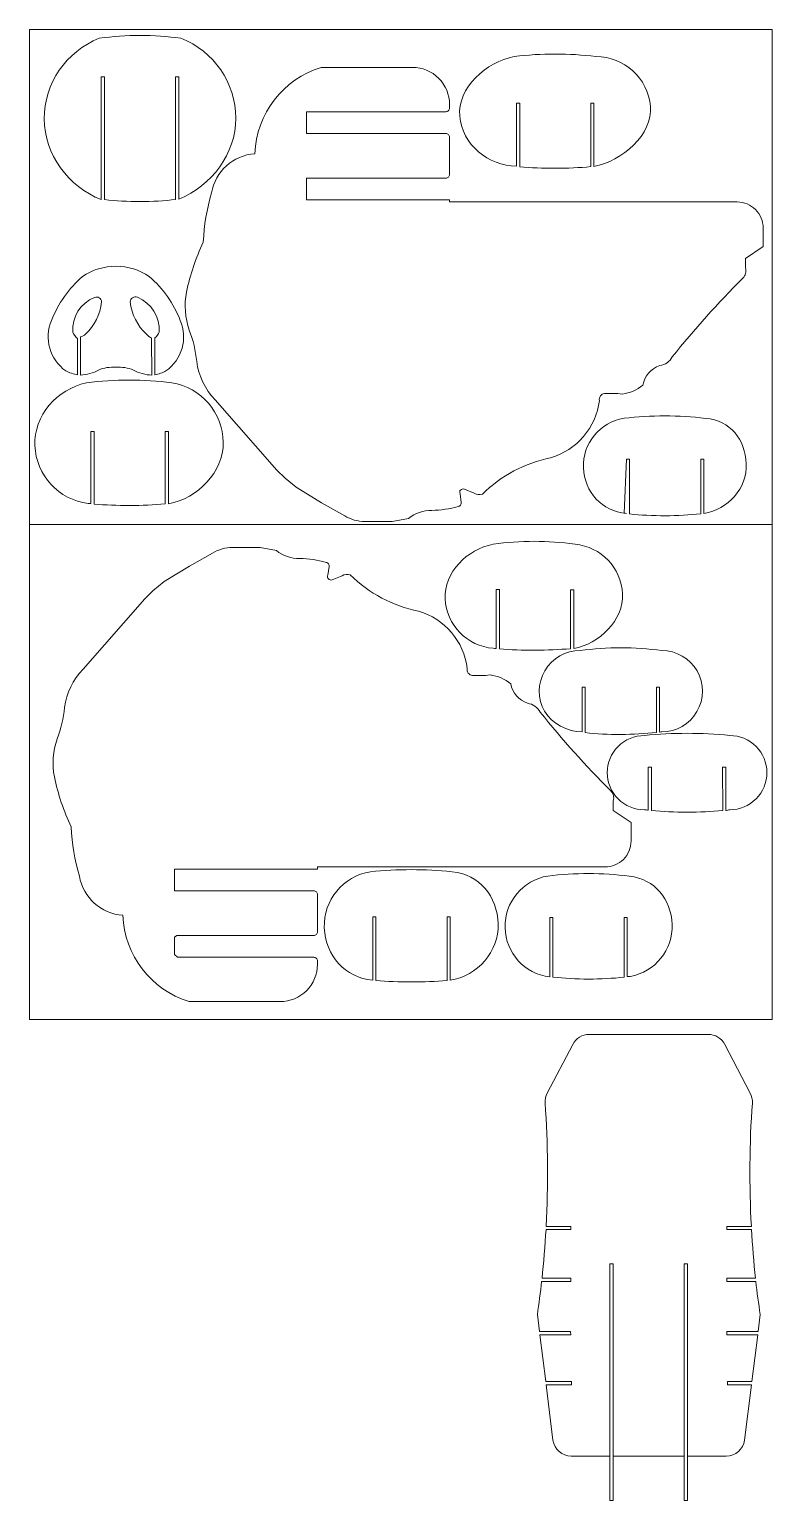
# Model space of a CAD drawing. Header units: millimetres. Extents: x -4341 to -1341, y 833 to 2033.
# Drawn here: x -4341 to -3743, y 844 to 2033 of the extents above; entities that cross this region are included whole.
import ezdxf

# ---------------------------------------------------------------- set-up
doc = ezdxf.new("R2010")
doc.units = ezdxf.units.MM
doc.header["$MEASUREMENT"] = 0
doc.layers.add('Camada 1', color=7, linetype='Continuous')
doc.layers.add('CORTE', color=7, linetype='Continuous')

msp = doc.modelspace()

# ---------------------------------------------------------------- linework, layer by layer
at = {"layer": 'Camada 1', "color": 230, "lineweight": 9}
for points in [[(-4340.518, 2032.5832), (-4340.518, 2032.5832), (-3740.518, 2032.5832), (-3740.518, 2032.5832), (-3740.518, 2032.5832), (-3740.518, 2032.5832), (-3740.518, 1632.5832), (-3740.518, 1632.5832), (-3740.518, 1632.5832), (-3740.518, 1632.5832), (-4340.518, 1632.5832), (-4340.518, 1632.5832), (-4340.518, 1632.5832), (-4340.518, 1632.5832), (-4340.518, 2032.5832), (-4340.518, 2032.5832)], [(-4340.518, 1632.5832), (-4340.518, 1632.5832), (-3740.518, 1632.5832), (-3740.518, 1632.5832), (-3740.518, 1632.5832), (-3740.518, 1632.5832), (-3740.518, 1232.5832), (-3740.518, 1232.5832), (-3740.518, 1232.5832), (-3740.518, 1232.5832), (-4340.518, 1232.5832), (-4340.518, 1232.5832), (-4340.518, 1232.5832), (-4340.518, 1232.5832), (-4340.518, 1632.5832), (-4340.518, 1632.5832)]]:
    msp.add_open_spline(points, degree=3, knots=[0, 0, 0, 0, 0.2, 0.2, 0.2, 0.2, 0.4, 0.4, 0.4, 0.4, 0.6, 0.6, 0.6, 0.6, 1, 1, 1, 1], dxfattribs=at)
at = {"layer": 'Camada 1', "color": 250, "lineweight": 9}
for points, knots in [([(-3747.818, 1872.135), (-3747.818, 1872.135), (-3747.818, 1857.1082), (-3747.818, 1857.1082), (-3747.818, 1857.1082), (-3747.818, 1857.1082), (-3762.192, 1847.5138), (-3762.192, 1847.5138), (-3762.192, 1847.5138), (-3762.192, 1847.5138), (-3762.192, 1839.8354), (-3762.192, 1839.8354), (-3762.192, 1839.8354), (-3761.3064, 1836.9), (-3762.1106, 1833.7126), (-3764.2804, 1831.546), (-3764.2804, 1831.546), (-3784.3802, 1811.4116), (-3803.3812, 1790.2132), (-3821.2046, 1768.0384), (-3821.2046, 1768.0384), (-3823.2188, 1764.1234), (-3827.0324, 1761.4472), (-3831.3986, 1760.88), (-3831.3986, 1760.88), (-3838.4394, 1758.4218), (-3843.628, 1752.3968), (-3845.0066, 1745.0678), (-3845.0066, 1745.0678), (-3849.7964, 1741.2528), (-3855.5304, 1738.8012), (-3861.5974, 1737.9724), (-3861.5974, 1737.9724), (-3866.3838, 1738.49), (-3871.2028, 1738.6306), (-3876.0114, 1738.393), (-3876.0114, 1738.393), (-3877.3464, 1738.2316), (-3878.5514, 1737.515), (-3879.3306, 1736.4192), (-3879.3306, 1736.4192), (-3880.11, 1735.3234), (-3880.3928, 1733.957), (-3880.107, 1732.643), (-3880.107, 1732.643), (-3882.8776, 1710.799), (-3898.348, 1692.6596), (-3919.4724, 1686.447), (-3919.4724, 1686.447), (-3940.3638, 1682.2678), (-3959.5492, 1672.0268), (-3974.6424, 1656.9898), (-3974.6424, 1656.9898), (-3976.8786, 1656.327), (-3979.2922, 1656.638), (-3981.2882, 1657.8446), (-3981.2882, 1657.8446), (-3981.2882, 1657.8446), (-3989.1812, 1661.0286), (-3989.1812, 1661.0286), (-3989.1812, 1661.0286), (-3990.257, 1661.4968), (-3991.5118, 1661.2216), (-3992.2928, 1660.3462), (-3992.2928, 1660.3462), (-3993.0738, 1659.4708), (-3993.22, 1658.22), (-3992.6324, 1657.2046), (-3992.6324, 1657.2046), (-3992.6324, 1657.2046), (-3991.704, 1650.4056), (-3991.704, 1650.4056), (-3991.704, 1650.4056), (-3991.5542, 1649.6368), (-3991.7342, 1648.8404), (-3992.2004, 1648.211), (-3992.2004, 1648.211), (-3992.6666, 1647.5814), (-3993.38, 1647.1764), (-3994.1592, 1647.0958), (-3994.1592, 1647.0958), (-4001.0566, 1645.0864), (-4008.194, 1644.0092), (-4015.3772, 1643.8932), (-4015.3772, 1643.8932), (-4022.2454, 1643.9976), (-4028.9304, 1641.7008), (-4034.282, 1637.3946), (-4034.282, 1637.3946), (-4034.282, 1637.3946), (-4047.4978, 1634.943), (-4047.4978, 1634.943), (-4047.4978, 1634.943), (-4047.4978, 1634.943), (-4069.6776, 1634.943), (-4069.6776, 1634.943), (-4069.6776, 1634.943), (-4075.3766, 1634.9912), (-4080.9646, 1636.5434), (-4085.8726, 1639.44), (-4085.8726, 1639.44), (-4085.8726, 1639.44), (-4104.499, 1650.0244), (-4104.499, 1650.0244), (-4104.499, 1650.0244), (-4104.499, 1650.0244), (-4125.0162, 1662.5866), (-4125.0162, 1662.5866), (-4125.0162, 1662.5866), (-4125.0162, 1662.5866), (-4134.0424, 1669.8634), (-4134.0424, 1669.8634), (-4134.0424, 1669.8634), (-4134.0424, 1669.8634), (-4140.6428, 1676.4432), (-4140.6428, 1676.4432), (-4140.6428, 1676.4432), (-4140.6428, 1676.4432), (-4190.5182, 1733.2844), (-4190.5182, 1733.2844), (-4190.5182, 1733.2844), (-4198.6342, 1741.8048), (-4203.8386, 1752.688), (-4205.3802, 1764.3536), (-4205.3802, 1764.3536), (-4206.2914, 1773.0192), (-4208.3068, 1781.5306), (-4211.3786, 1789.6844), (-4211.3786, 1789.6844), (-4214.8662, 1799.5042), (-4215.632, 1810.0898), (-4213.5968, 1820.3098), (-4213.5968, 1820.3098), (-4210.7112, 1834.2768), (-4206.1618, 1847.851), (-4200.0484, 1860.7364), (-4200.0484, 1860.7364), (-4199.5, 1874.2118), (-4197.256, 1887.5676), (-4193.3716, 1900.4824), (-4193.3716, 1900.4824), (-4190.4596, 1917.8512), (-4175.9876, 1930.9594), (-4158.4186, 1932.177), (-4158.4186, 1932.177), (-4157.1502, 1964.399), (-4135.6744, 1992.3414), (-4104.8786, 2001.9062), (-4104.8786, 2001.9062), (-4104.8786, 2001.9062), (-4031.154, 2001.9062), (-4031.154, 2001.9062), (-4031.154, 2001.9062), (-4023.2026, 2001.9112), (-4015.5748, 1998.7574), (-4009.9488, 1993.1384), (-4009.9488, 1993.1384), (-4004.3226, 1987.5194), (-4001.159, 1979.8576), (-4001.154, 1971.9062), (-4001.154, 1971.9062), (-4001.154, 1971.9062), (-4001.154, 1969.1198), (-4001.154, 1969.1198), (-4001.154, 1969.1198), (-4001.1536, 1968.3248), (-4001.469, 1967.562), (-4002.0308, 1966.9994), (-4002.0308, 1966.9994), (-4002.5928, 1966.4368), (-4003.359, 1966.1204), (-4004.154, 1966.1198), (-4004.154, 1966.1198), (-4004.154, 1966.1198), (-4116.589, 1966.1198), (-4116.589, 1966.1198), (-4116.589, 1966.1198), (-4116.589, 1966.1198), (-4116.589, 1948.5428), (-4116.589, 1948.5428), (-4116.589, 1948.5428), (-4116.589, 1948.5428), (-4004.154, 1948.5428), (-4004.154, 1948.5428), (-4004.154, 1948.5428), (-4003.359, 1948.5432), (-4002.5962, 1948.2278), (-4002.0336, 1947.666), (-4002.0336, 1947.666), (-4001.471, 1947.104), (-4001.1546, 1946.3378), (-4001.154, 1945.5428), (-4001.154, 1945.5428), (-4001.154, 1945.5428), (-4001.154, 1915.367), (-4001.154, 1915.367), (-4001.154, 1915.367), (-4001.1536, 1914.572), (-4001.469, 1913.8092), (-4002.0308, 1913.2466), (-4002.0308, 1913.2466), (-4002.5928, 1912.684), (-4003.359, 1912.3676), (-4004.154, 1912.367), (-4004.154, 1912.367), (-4004.154, 1912.367), (-4116.589, 1912.367), (-4116.589, 1912.367), (-4116.589, 1912.367), (-4116.589, 1912.367), (-4116.589, 1894.9418), (-4116.589, 1894.9418), (-4116.589, 1894.9418), (-4116.589, 1894.9418), (-4001.154, 1894.9418), (-4001.154, 1894.9418), (-4001.154, 1894.9418), (-4001.154, 1894.9418), (-4001.154, 1893.135), (-4001.154, 1893.135), (-4001.154, 1893.135), (-4001.154, 1893.135), (-3768.818, 1893.135), (-3768.818, 1893.135), (-3768.818, 1893.135), (-3763.252, 1893.1384), (-3757.9124, 1890.9308), (-3753.9742, 1886.9974), (-3753.9742, 1886.9974), (-3750.036, 1883.0642), (-3747.8214, 1877.701), (-3747.818, 1872.135)], [0, 0, 0, 0, 0.016949153, 0.016949153, 0.016949153, 0.016949153, 0.033898305, 0.033898305, 0.033898305, 0.033898305, 0.050847458, 0.050847458, 0.050847458, 0.050847458, 0.06779661, 0.06779661, 0.06779661, 0.06779661, 0.084745763, 0.084745763, 0.084745763, 0.084745763, 0.101694915, 0.101694915, 0.101694915, 0.101694915, 0.118644068, 0.118644068, 0.118644068, 0.118644068, 0.13559322, 0.13559322, 0.13559322, 0.13559322, 0.152542373, 0.152542373, 0.152542373, 0.152542373, 0.169491525, 0.169491525, 0.169491525, 0.169491525, 0.186440678, 0.186440678, 0.186440678, 0.186440678, 0.203389831, 0.203389831, 0.203389831, 0.203389831, 0.220338983, 0.220338983, 0.220338983, 0.220338983, 0.237288136, 0.237288136, 0.237288136, 0.237288136, 0.254237288, 0.254237288, 0.254237288, 0.254237288, 0.271186441, 0.271186441, 0.271186441, 0.271186441, 0.288135593, 0.288135593, 0.288135593, 0.288135593, 0.305084746, 0.305084746, 0.305084746, 0.305084746, 0.322033898, 0.322033898, 0.322033898, 0.322033898, 0.338983051, 0.338983051, 0.338983051, 0.338983051, 0.355932203, 0.355932203, 0.355932203, 0.355932203, 0.372881356, 0.372881356, 0.372881356, 0.372881356, 0.389830508, 0.389830508, 0.389830508, 0.389830508, 0.406779661, 0.406779661, 0.406779661, 0.406779661, 0.423728814, 0.423728814, 0.423728814, 0.423728814, 0.440677966, 0.440677966, 0.440677966, 0.440677966, 0.457627119, 0.457627119, 0.457627119, 0.457627119, 0.474576271, 0.474576271, 0.474576271, 0.474576271, 0.491525424, 0.491525424, 0.491525424, 0.491525424, 0.508474576, 0.508474576, 0.508474576, 0.508474576, 0.525423729, 0.525423729, 0.525423729, 0.525423729, 0.542372881, 0.542372881, 0.542372881, 0.542372881, 0.559322034, 0.559322034, 0.559322034, 0.559322034, 0.576271186, 0.576271186, 0.576271186, 0.576271186, 0.593220339, 0.593220339, 0.593220339, 0.593220339, 0.610169492, 0.610169492, 0.610169492, 0.610169492, 0.627118644, 0.627118644, 0.627118644, 0.627118644, 0.644067797, 0.644067797, 0.644067797, 0.644067797, 0.661016949, 0.661016949, 0.661016949, 0.661016949, 0.677966102, 0.677966102, 0.677966102, 0.677966102, 0.694915254, 0.694915254, 0.694915254, 0.694915254, 0.711864407, 0.711864407, 0.711864407, 0.711864407, 0.728813559, 0.728813559, 0.728813559, 0.728813559, 0.745762712, 0.745762712, 0.745762712, 0.745762712, 0.762711864, 0.762711864, 0.762711864, 0.762711864, 0.779661017, 0.779661017, 0.779661017, 0.779661017, 0.796610169, 0.796610169, 0.796610169, 0.796610169, 0.813559322, 0.813559322, 0.813559322, 0.813559322, 0.830508475, 0.830508475, 0.830508475, 0.830508475, 0.847457627, 0.847457627, 0.847457627, 0.847457627, 0.86440678, 0.86440678, 0.86440678, 0.86440678, 0.881355932, 0.881355932, 0.881355932, 0.881355932, 0.898305085, 0.898305085, 0.898305085, 0.898305085, 0.915254237, 0.915254237, 0.915254237, 0.915254237, 0.93220339, 0.93220339, 0.93220339, 0.93220339, 0.949152542, 0.949152542, 0.949152542, 0.949152542, 0.966101695, 0.966101695, 0.966101695, 0.966101695, 1, 1, 1, 1]), ([(-3868.9456, 843.7765), (-3868.9456, 843.7765), (-3871.5456, 843.7765), (-3871.5456, 843.7765), (-3871.5456, 843.7765), (-3871.5456, 843.7765), (-3871.5456, 1034.9913), (-3871.5456, 1034.9913), (-3871.5456, 1034.9913), (-3871.5456, 1034.9913), (-3868.9456, 1034.9913), (-3868.9456, 1034.9913), (-3868.9456, 1034.9913), (-3868.9456, 1034.9913), (-3868.9456, 843.7765), (-3868.9456, 843.7765)], [0, 0, 0, 0, 0.2, 0.2, 0.2, 0.2, 0.4, 0.4, 0.4, 0.4, 0.6, 0.6, 0.6, 0.6, 1, 1, 1, 1]), ([(-3808.9456, 843.7765), (-3808.9456, 843.7765), (-3811.5456, 843.7765), (-3811.5456, 843.7765), (-3811.5456, 843.7765), (-3811.5456, 843.7765), (-3811.5456, 1034.9913), (-3811.5456, 1034.9913), (-3811.5456, 1034.9913), (-3811.5456, 1034.9913), (-3808.9456, 1034.9913), (-3808.9456, 1034.9913), (-3808.9456, 1034.9913), (-3808.9456, 1034.9913), (-3808.9456, 843.7765), (-3808.9456, 843.7765)], [0, 0, 0, 0, 0.2, 0.2, 0.2, 0.2, 0.4, 0.4, 0.4, 0.4, 0.6, 0.6, 0.6, 0.6, 1, 1, 1, 1])]:
    msp.add_open_spline(points, degree=3, knots=knots, dxfattribs=at)
at = {"layer": 'CORTE', "color": 250, "lineweight": 9}
for points, knots in [([(-4219.8861, 1895.5262), (-4219.8861, 1895.5262), (-4219.8861, 1994.1678), (-4219.8861, 1994.1678), (-4219.8861, 1994.1678), (-4219.8861, 1994.1678), (-4222.4861, 1994.1678), (-4222.4861, 1994.1678), (-4222.4861, 1994.1678), (-4222.4861, 1994.1678), (-4222.4861, 1895.1486), (-4222.4861, 1895.1486), (-4222.4861, 1895.1486), (-4240.4163, 1892.927), (-4261.9561, 1892.8744), (-4279.8861, 1895.0956), (-4279.8861, 1895.0956), (-4279.8861, 1895.0956), (-4279.8861, 1994.1678), (-4279.8861, 1994.1678), (-4279.8861, 1994.1678), (-4279.8861, 1994.1678), (-4282.4861, 1994.1678), (-4282.4861, 1994.1678), (-4282.4861, 1994.1678), (-4282.4861, 1994.1678), (-4282.4861, 1895.0234), (-4282.4861, 1895.0234), (-4282.4861, 1895.0234), (-4309.1405, 1905.3668), (-4328.4473, 1931.6856), (-4328.5651, 1960.2762), (-4328.5651, 1960.2762), (-4328.6831, 1988.867), (-4310.7543, 2014.8256), (-4284.1861, 2025.3886), (-4284.1861, 2025.3886), (-4262.3025, 2028.5608), (-4240.0699, 2028.5602), (-4218.1861, 2025.3886), (-4218.1861, 2025.3886), (-4191.5275, 2015.0494), (-4173.9163, 1989.4436), (-4173.7983, 1960.8504), (-4173.7983, 1960.8504), (-4173.6803, 1932.2572), (-4193.3137, 1906.0854), (-4219.8861, 1895.5262)], [0, 0, 0, 0, 0.076923077, 0.076923077, 0.076923077, 0.076923077, 0.153846154, 0.153846154, 0.153846154, 0.153846154, 0.230769231, 0.230769231, 0.230769231, 0.230769231, 0.307692308, 0.307692308, 0.307692308, 0.307692308, 0.384615385, 0.384615385, 0.384615385, 0.384615385, 0.461538462, 0.461538462, 0.461538462, 0.461538462, 0.538461538, 0.538461538, 0.538461538, 0.538461538, 0.615384615, 0.615384615, 0.615384615, 0.615384615, 0.692307692, 0.692307692, 0.692307692, 0.692307692, 0.769230769, 0.769230769, 0.769230769, 0.769230769, 0.846153846, 0.846153846, 0.846153846, 0.846153846, 1, 1, 1, 1]), ([(-3887.0748, 1921.6942), (-3905.0312, 1919.9474), (-3926.5182, 1919.9146), (-3944.4748, 1921.6612), (-3944.4748, 1921.6612), (-3944.4748, 1921.6612), (-3944.4748, 1973.0528), (-3944.4748, 1973.0528), (-3944.4748, 1973.0528), (-3944.4748, 1973.0528), (-3947.0748, 1973.0528), (-3947.0748, 1973.0528), (-3947.0748, 1973.0528), (-3947.0748, 1973.0528), (-3947.0748, 1922.1188), (-3947.0748, 1922.1188), (-3947.0748, 1922.1188), (-3969.9598, 1922.136), (-3990.9094, 1939.6516), (-3992.9564, 1962.4446), (-3992.9564, 1962.4446), (-3995.0036, 1985.238), (-3971.3792, 2006.5436), (-3948.8636, 2010.6384), (-3948.8636, 2010.6384), (-3926.952, 2013.3994), (-3904.7752, 2013.399), (-3882.8636, 2010.6384), (-3882.8636, 2010.6384), (-3860.0034, 2010.6212), (-3840.9216, 1993.1888), (-3838.8434, 1970.4234), (-3838.8434, 1970.4234), (-3836.7652, 1947.658), (-3861.9958, 1925.9906), (-3884.4748, 1921.8344), (-3884.4748, 1921.8344), (-3884.4748, 1921.8344), (-3884.4748, 1973.0498), (-3884.4748, 1973.0498), (-3884.4748, 1973.0498), (-3884.4748, 1973.0498), (-3887.0748, 1973.0498), (-3887.0748, 1973.0498), (-3887.0748, 1973.0498), (-3887.0748, 1973.0498), (-3887.0748, 1921.6942), (-3887.0748, 1921.6942)], [0, 0, 0, 0, 0.076923077, 0.076923077, 0.076923077, 0.076923077, 0.153846154, 0.153846154, 0.153846154, 0.153846154, 0.230769231, 0.230769231, 0.230769231, 0.230769231, 0.307692308, 0.307692308, 0.307692308, 0.307692308, 0.384615385, 0.384615385, 0.384615385, 0.384615385, 0.461538462, 0.461538462, 0.461538462, 0.461538462, 0.538461538, 0.538461538, 0.538461538, 0.538461538, 0.615384615, 0.615384615, 0.615384615, 0.615384615, 0.692307692, 0.692307692, 0.692307692, 0.692307692, 0.769230769, 0.769230769, 0.769230769, 0.769230769, 0.846153846, 0.846153846, 0.846153846, 0.846153846, 1, 1, 1, 1]), ([(-4239.154, 1753.5091), (-4239.154, 1753.5091), (-4239.154, 1783.2597), (-4239.154, 1783.2597), (-4239.154, 1783.2597), (-4238.2054, 1784.0325), (-4236.0332, 1786.7427), (-4235.7316, 1787.9285), (-4235.7316, 1787.9285), (-4234.9792, 1800.1275), (-4242.001, 1811.4631), (-4253.266, 1816.2047), (-4253.266, 1816.2047), (-4254.567, 1816.6665), (-4256.0094, 1816.4901), (-4257.1608, 1815.7285), (-4257.1608, 1815.7285), (-4258.3122, 1814.9667), (-4259.038, 1813.7181), (-4259.1218, 1812.3401), (-4259.1218, 1812.3401), (-4257.9572, 1802.3689), (-4253.3302, 1793.1293), (-4246.0402, 1786.2273), (-4246.0402, 1786.2273), (-4245.4558, 1785.3281), (-4242.8044, 1783.4215), (-4241.8312, 1782.9705), (-4241.8312, 1782.9705), (-4241.8312, 1782.9705), (-4241.754, 1753.2131), (-4241.754, 1753.2131), (-4241.754, 1753.2131), (-4246.3078, 1753.3807), (-4252.6408, 1754.9115), (-4256.4926, 1757.3461), (-4256.4926, 1757.3461), (-4261.0002, 1759.1077), (-4265.821, 1759.9189), (-4270.6568, 1759.7291), (-4270.6568, 1759.7291), (-4275.4926, 1759.9187), (-4280.3136, 1759.1079), (-4284.821, 1757.3461), (-4284.821, 1757.3461), (-4288.7062, 1755.0059), (-4294.6216, 1753.4261), (-4299.154, 1753.2593), (-4299.154, 1753.2593), (-4299.154, 1753.2593), (-4299.154, 1784.1303), (-4299.154, 1784.1303), (-4299.154, 1784.1303), (-4298.177, 1784.5811), (-4295.8504, 1785.3251), (-4295.2642, 1786.2273), (-4295.2642, 1786.2273), (-4287.9754, 1793.1305), (-4283.3456, 1802.3687), (-4282.1826, 1812.3401), (-4282.1826, 1812.3401), (-4282.2128, 1813.6977), (-4282.9232, 1814.9491), (-4284.0732, 1815.6711), (-4284.0732, 1815.6711), (-4285.2232, 1816.3931), (-4286.6484, 1816.4939), (-4287.8842, 1815.9311), (-4287.8842, 1815.9311), (-4299.279, 1811.4703), (-4306.448, 1800.1341), (-4305.5728, 1787.9285), (-4305.5728, 1787.9285), (-4305.272, 1786.7467), (-4302.698, 1783.5233), (-4301.754, 1782.7513), (-4301.754, 1782.7513), (-4301.754, 1782.7513), (-4301.754, 1753.5297), (-4301.754, 1753.5297), (-4301.754, 1753.5297), (-4304.3396, 1754.0227), (-4308.742, 1755.3441), (-4311.0736, 1756.5657), (-4311.0736, 1756.5657), (-4324.0524, 1765.7665), (-4328.869, 1782.7849), (-4322.666, 1797.4351), (-4322.666, 1797.4351), (-4317.284, 1811.0741), (-4308.6998, 1823.2253), (-4297.6454, 1832.8579), (-4297.6454, 1832.8579), (-4289.742, 1838.3853), (-4280.3008, 1841.3003), (-4270.6568, 1841.1943), (-4270.6568, 1841.1943), (-4261.013, 1841.3017), (-4251.5724, 1838.3843), (-4243.6684, 1832.8579), (-4243.6684, 1832.8579), (-4232.6132, 1823.2263), (-4224.0306, 1811.0737), (-4218.6478, 1797.4351), (-4218.6478, 1797.4351), (-4212.4326, 1782.7901), (-4217.2688, 1765.7771), (-4230.2402, 1756.5657), (-4230.2402, 1756.5657), (-4232.5582, 1755.2863), (-4236.5576, 1754.0273), (-4239.154, 1753.5091)], [0, 0, 0, 0, 0.034482759, 0.034482759, 0.034482759, 0.034482759, 0.068965517, 0.068965517, 0.068965517, 0.068965517, 0.103448276, 0.103448276, 0.103448276, 0.103448276, 0.137931034, 0.137931034, 0.137931034, 0.137931034, 0.172413793, 0.172413793, 0.172413793, 0.172413793, 0.206896552, 0.206896552, 0.206896552, 0.206896552, 0.24137931, 0.24137931, 0.24137931, 0.24137931, 0.275862069, 0.275862069, 0.275862069, 0.275862069, 0.310344828, 0.310344828, 0.310344828, 0.310344828, 0.344827586, 0.344827586, 0.344827586, 0.344827586, 0.379310345, 0.379310345, 0.379310345, 0.379310345, 0.413793103, 0.413793103, 0.413793103, 0.413793103, 0.448275862, 0.448275862, 0.448275862, 0.448275862, 0.482758621, 0.482758621, 0.482758621, 0.482758621, 0.517241379, 0.517241379, 0.517241379, 0.517241379, 0.551724138, 0.551724138, 0.551724138, 0.551724138, 0.586206897, 0.586206897, 0.586206897, 0.586206897, 0.620689655, 0.620689655, 0.620689655, 0.620689655, 0.655172414, 0.655172414, 0.655172414, 0.655172414, 0.689655172, 0.689655172, 0.689655172, 0.689655172, 0.724137931, 0.724137931, 0.724137931, 0.724137931, 0.75862069, 0.75862069, 0.75862069, 0.75862069, 0.793103448, 0.793103448, 0.793103448, 0.793103448, 0.827586207, 0.827586207, 0.827586207, 0.827586207, 0.862068966, 0.862068966, 0.862068966, 0.862068966, 0.896551724, 0.896551724, 0.896551724, 0.896551724, 0.931034483, 0.931034483, 0.931034483, 0.931034483, 1, 1, 1, 1]), ([(-4230.874, 1649.1399), (-4248.837, 1647.5509), (-4270.3076, 1647.4993), (-4288.274, 1649.0507), (-4288.274, 1649.0507), (-4288.274, 1649.0507), (-4288.274, 1707.6503), (-4288.274, 1707.6503), (-4288.274, 1707.6503), (-4288.274, 1707.6503), (-4290.874, 1707.6503), (-4290.874, 1707.6503), (-4290.874, 1707.6503), (-4290.874, 1707.6503), (-4290.874, 1649.4557), (-4290.874, 1649.4557), (-4290.874, 1649.4557), (-4290.97, 1649.4657), (-4292.922, 1649.5157), (-4293.018, 1649.5259), (-4293.018, 1649.5259), (-4316.9106, 1652.4907), (-4335.1492, 1672.3087), (-4336.1242, 1696.3647), (-4336.1242, 1696.3647), (-4337.099, 1720.4207), (-4318.0948, 1742.0901), (-4294.5206, 1746.9787), (-4294.5206, 1746.9787), (-4271.5898, 1749.9749), (-4248.3606, 1749.9665), (-4225.432, 1746.9549), (-4225.432, 1746.9549), (-4201.719, 1743.2041), (-4184.176, 1722.8863), (-4183.9222, 1698.8801), (-4183.9222, 1698.8801), (-4183.6684, 1674.8737), (-4204.6458, 1653.5243), (-4228.274, 1649.2727), (-4228.274, 1649.2727), (-4228.274, 1649.2727), (-4228.274, 1707.6153), (-4228.274, 1707.6153), (-4228.274, 1707.6153), (-4228.274, 1707.6153), (-4230.874, 1707.6153), (-4230.874, 1707.6153), (-4230.874, 1707.6153), (-4230.874, 1707.6153), (-4230.874, 1649.1399), (-4230.874, 1649.1399)], [0, 0, 0, 0, 0.071428571, 0.071428571, 0.071428571, 0.071428571, 0.142857143, 0.142857143, 0.142857143, 0.142857143, 0.214285714, 0.214285714, 0.214285714, 0.214285714, 0.285714286, 0.285714286, 0.285714286, 0.285714286, 0.357142857, 0.357142857, 0.357142857, 0.357142857, 0.428571429, 0.428571429, 0.428571429, 0.428571429, 0.5, 0.5, 0.5, 0.5, 0.571428571, 0.571428571, 0.571428571, 0.571428571, 0.642857143, 0.642857143, 0.642857143, 0.642857143, 0.714285714, 0.714285714, 0.714285714, 0.714285714, 0.785714286, 0.785714286, 0.785714286, 0.785714286, 0.857142857, 0.857142857, 0.857142857, 0.857142857, 1, 1, 1, 1]), ([(-3795.6747, 1685.2238), (-3795.6747, 1685.2238), (-3795.6747, 1641.4388), (-3795.6747, 1641.4388), (-3795.6747, 1641.4388), (-3776.2155, 1644.4878), (-3760.6387, 1661.9086), (-3761.4449, 1681.5886), (-3761.4449, 1681.5886), (-3762.2509, 1701.2686), (-3774.5715, 1716.8592), (-3794.2149, 1718.3066), (-3794.2149, 1718.3066), (-3816.1369, 1720.9516), (-3838.2923, 1720.9548), (-3860.2149, 1718.3146), (-3860.2149, 1718.3146), (-3879.6835, 1715.2748), (-3893.7775, 1698.1178), (-3892.9795, 1678.4294), (-3892.9795, 1678.4294), (-3892.1813, 1658.741), (-3877.9363, 1642.9512), (-3858.2855, 1641.497), (-3858.2855, 1641.497), (-3858.2715, 1641.4952), (-3860.1871, 1641.6816), (-3860.1731, 1641.6796), (-3860.1731, 1641.6796), (-3860.1731, 1641.6796), (-3858.2747, 1685.2732), (-3858.2747, 1685.2732), (-3858.2747, 1685.2732), (-3858.2747, 1685.2732), (-3855.6747, 1685.2732), (-3855.6747, 1685.2732), (-3855.6747, 1685.2732), (-3855.6747, 1685.2732), (-3855.6747, 1641.0936), (-3855.6747, 1641.0936), (-3855.6747, 1641.0936), (-3837.7321, 1639.0576), (-3816.2157, 1639.1038), (-3798.2747, 1641.1534), (-3798.2747, 1641.1534), (-3798.2747, 1641.1534), (-3798.2747, 1685.2238), (-3798.2747, 1685.2238), (-3798.2747, 1685.2238), (-3798.2747, 1685.2238), (-3795.6747, 1685.2238), (-3795.6747, 1685.2238)], [0, 0, 0, 0, 0.071428571, 0.071428571, 0.071428571, 0.071428571, 0.142857143, 0.142857143, 0.142857143, 0.142857143, 0.214285714, 0.214285714, 0.214285714, 0.214285714, 0.285714286, 0.285714286, 0.285714286, 0.285714286, 0.357142857, 0.357142857, 0.357142857, 0.357142857, 0.428571429, 0.428571429, 0.428571429, 0.428571429, 0.5, 0.5, 0.5, 0.5, 0.571428571, 0.571428571, 0.571428571, 0.571428571, 0.642857143, 0.642857143, 0.642857143, 0.642857143, 0.714285714, 0.714285714, 0.714285714, 0.714285714, 0.785714286, 0.785714286, 0.785714286, 0.785714286, 0.857142857, 0.857142857, 0.857142857, 0.857142857, 1, 1, 1, 1]), ([(-3963.4855, 1532.3092), (-3963.6693, 1532.3266), (-3965.7081, 1532.4764), (-3965.8919, 1532.4942), (-3965.8919, 1532.4942), (-3987.0453, 1534.1584), (-4003.6641, 1551.2874), (-4004.6879, 1572.4816), (-4004.6879, 1572.4816), (-4005.7117, 1593.6756), (-3986.7863, 1612.841), (-3965.8919, 1616.5364), (-3965.8919, 1616.5364), (-3943.9619, 1619.734), (-3921.6779, 1619.73), (-3899.7489, 1616.526), (-3899.7489, 1616.526), (-3878.7385, 1614.6386), (-3862.3557, 1597.515), (-3861.3993, 1576.442), (-3861.3993, 1576.442), (-3860.4427, 1555.369), (-3880.1327, 1536.038), (-3900.8855, 1532.2548), (-3900.8855, 1532.2548), (-3900.8855, 1532.2548), (-3900.8855, 1579.6142), (-3900.8855, 1579.6142), (-3900.8855, 1579.6142), (-3900.8855, 1579.6142), (-3903.4855, 1579.6142), (-3903.4855, 1579.6142), (-3903.4855, 1579.6142), (-3903.4855, 1579.6142), (-3903.4855, 1532.1738), (-3903.4855, 1532.1738), (-3903.4855, 1532.1738), (-3921.4539, 1530.7242), (-3942.9123, 1530.5354), (-3960.8855, 1531.9246), (-3960.8855, 1531.9246), (-3960.8855, 1531.9246), (-3960.8855, 1579.8658), (-3960.8855, 1579.8658), (-3960.8855, 1579.8658), (-3960.8855, 1579.8658), (-3963.4855, 1579.8658), (-3963.4855, 1579.8658), (-3963.4855, 1579.8658), (-3963.4855, 1579.8658), (-3963.4855, 1532.3092), (-3963.4855, 1532.3092)], [0, 0, 0, 0, 0.071428571, 0.071428571, 0.071428571, 0.071428571, 0.142857143, 0.142857143, 0.142857143, 0.142857143, 0.214285714, 0.214285714, 0.214285714, 0.214285714, 0.285714286, 0.285714286, 0.285714286, 0.285714286, 0.357142857, 0.357142857, 0.357142857, 0.357142857, 0.428571429, 0.428571429, 0.428571429, 0.428571429, 0.5, 0.5, 0.5, 0.5, 0.571428571, 0.571428571, 0.571428571, 0.571428571, 0.642857143, 0.642857143, 0.642857143, 0.642857143, 0.714285714, 0.714285714, 0.714285714, 0.714285714, 0.785714286, 0.785714286, 0.785714286, 0.785714286, 0.857142857, 0.857142857, 0.857142857, 0.857142857, 1, 1, 1, 1]), ([(-3854.5406, 1376.7821), (-3854.5406, 1376.7821), (-3854.5406, 1391.8089), (-3854.5406, 1391.8089), (-3854.5406, 1391.8089), (-3854.5406, 1391.8089), (-3868.9148, 1401.4031), (-3868.9148, 1401.4031), (-3868.9148, 1401.4031), (-3868.9148, 1401.4031), (-3868.9148, 1409.0815), (-3868.9148, 1409.0815), (-3868.9148, 1409.0815), (-3868.0298, 1412.0197), (-3868.8308, 1415.2037), (-3871.003, 1417.3711), (-3871.003, 1417.3711), (-3891.1016, 1437.5039), (-3910.105, 1458.7053), (-3927.9272, 1480.8785), (-3927.9272, 1480.8785), (-3929.9442, 1484.7953), (-3933.752, 1487.4709), (-3938.1214, 1488.0369), (-3938.1214, 1488.0369), (-3945.158, 1490.4905), (-3950.3486, 1496.5261), (-3951.7294, 1503.8491), (-3951.7294, 1503.8491), (-3956.5212, 1507.6649), (-3962.2508, 1510.1161), (-3968.32, 1510.9445), (-3968.32, 1510.9445), (-3973.106, 1510.4269), (-3977.926, 1510.2863), (-3982.7342, 1510.5239), (-3982.7342, 1510.5239), (-3984.0674, 1510.6831), (-3985.2718, 1511.3969), (-3986.0518, 1512.4899), (-3986.0518, 1512.4899), (-3986.8316, 1513.5831), (-3987.113, 1514.9613), (-3986.8298, 1516.2739), (-3986.8298, 1516.2739), (-3989.6144, 1538.1345), (-4005.0498, 1556.2637), (-4026.195, 1562.4699), (-4026.195, 1562.4699), (-4047.079, 1566.6451), (-4066.2758, 1576.8977), (-4081.365, 1591.9271), (-4081.365, 1591.9271), (-4083.6026, 1592.5899), (-4086.0142, 1592.2801), (-4088.0108, 1591.0723), (-4088.0108, 1591.0723), (-4088.0108, 1591.0723), (-4095.904, 1587.8883), (-4095.904, 1587.8883), (-4095.904, 1587.8883), (-4096.97, 1587.4093), (-4098.223, 1587.6689), (-4099.0112, 1588.5319), (-4099.0112, 1588.5319), (-4099.7994, 1589.3949), (-4099.9286, 1590.6941), (-4099.3552, 1591.7123), (-4099.3552, 1591.7123), (-4099.3552, 1591.7123), (-4098.4268, 1598.5113), (-4098.4268, 1598.5113), (-4098.4268, 1598.5113), (-4098.2778, 1599.2813), (-4098.4592, 1600.0787), (-4098.927, 1600.7083), (-4098.927, 1600.7083), (-4099.3948, 1601.3379), (-4100.1016, 1601.7415), (-4100.8818, 1601.8211), (-4100.8818, 1601.8211), (-4107.7806, 1603.8307), (-4114.9154, 1604.9077), (-4122.1, 1605.0237), (-4122.1, 1605.0237), (-4128.965, 1604.9183), (-4135.6548, 1607.2191), (-4141.0046, 1611.5223), (-4141.0046, 1611.5223), (-4141.0046, 1611.5223), (-4154.2204, 1613.9739), (-4154.2204, 1613.9739), (-4154.2204, 1613.9739), (-4154.2204, 1613.9739), (-4176.4002, 1613.9739), (-4176.4002, 1613.9739), (-4176.4002, 1613.9739), (-4182.1012, 1613.9251), (-4187.6858, 1612.3751), (-4192.5954, 1609.4769), (-4192.5954, 1609.4769), (-4192.5954, 1609.4769), (-4211.2216, 1598.8925), (-4211.2216, 1598.8925), (-4211.2216, 1598.8925), (-4211.2216, 1598.8925), (-4231.739, 1586.3305), (-4231.739, 1586.3305), (-4231.739, 1586.3305), (-4231.739, 1586.3305), (-4240.7652, 1579.0535), (-4240.7652, 1579.0535), (-4240.7652, 1579.0535), (-4240.7652, 1579.0535), (-4247.3654, 1572.4737), (-4247.3654, 1572.4737), (-4247.3654, 1572.4737), (-4247.3654, 1572.4737), (-4297.241, 1515.6325), (-4297.241, 1515.6325), (-4297.241, 1515.6325), (-4305.3592, 1507.1075), (-4310.5622, 1496.2341), (-4312.1028, 1484.5633), (-4312.1028, 1484.5633), (-4313.0138, 1475.8991), (-4315.03, 1467.3851), (-4318.1014, 1459.2325), (-4318.1014, 1459.2325), (-4321.5892, 1449.4091), (-4322.3564, 1438.8305), (-4320.3196, 1428.6073), (-4320.3196, 1428.6073), (-4317.4332, 1414.6381), (-4312.8856, 1401.0677), (-4306.7712, 1388.1805), (-4306.7712, 1388.1805), (-4306.2222, 1374.7031), (-4303.9796, 1361.3513), (-4300.0942, 1348.4345), (-4300.0942, 1348.4345), (-4297.1658, 1331.0507), (-4282.7288, 1317.9449), (-4265.1412, 1316.7401), (-4265.1412, 1316.7401), (-4263.8514, 1284.4901), (-4242.4306, 1256.5647), (-4211.6012, 1247.0107), (-4211.6012, 1247.0107), (-4211.6012, 1247.0107), (-4137.8768, 1247.0107), (-4137.8768, 1247.0107), (-4137.8768, 1247.0107), (-4129.9152, 1247.0157), (-4122.2818, 1250.1833), (-4116.6556, 1255.8165), (-4116.6556, 1255.8165), (-4111.0296, 1261.4497), (-4107.8718, 1269.0493), (-4107.8768, 1277.0107), (-4107.8768, 1277.0107), (-4107.8768, 1277.0107), (-4107.8768, 1279.7971), (-4107.8768, 1279.7971), (-4107.8768, 1279.7971), (-4107.8772, 1280.5933), (-4108.194, 1281.3565), (-4108.7574, 1281.9191), (-4108.7574, 1281.9191), (-4109.3206, 1282.4817), (-4110.0806, 1282.7975), (-4110.8768, 1282.7971), (-4110.8768, 1282.7971), (-4110.8768, 1282.7971), (-4220.9376, 1282.7971), (-4220.9376, 1282.7971), (-4220.9376, 1282.7971), (-4220.9376, 1282.7971), (-4223.3116, 1284.9233), (-4223.3116, 1284.9233), (-4223.3116, 1284.9233), (-4223.3116, 1284.9233), (-4223.3116, 1298.9991), (-4223.3116, 1298.9991), (-4223.3116, 1298.9991), (-4223.3116, 1298.9991), (-4221.361, 1300.3743), (-4221.361, 1300.3743), (-4221.361, 1300.3743), (-4221.361, 1300.3743), (-4110.8768, 1300.3743), (-4110.8768, 1300.3743), (-4110.8768, 1300.3743), (-4110.0806, 1300.3747), (-4109.3172, 1300.6915), (-4108.7546, 1301.2547), (-4108.7546, 1301.2547), (-4108.192, 1301.8181), (-4107.8762, 1302.5781), (-4107.8768, 1303.3743), (-4107.8768, 1303.3743), (-4107.8768, 1303.3743), (-4107.8768, 1333.5499), (-4107.8768, 1333.5499), (-4107.8768, 1333.5499), (-4107.8772, 1334.3459), (-4108.194, 1335.1093), (-4108.7574, 1335.6719), (-4108.7574, 1335.6719), (-4109.3206, 1336.2345), (-4110.0806, 1336.5503), (-4110.8768, 1336.5499), (-4110.8768, 1336.5499), (-4110.8768, 1336.5499), (-4223.3116, 1336.5499), (-4223.3116, 1336.5499), (-4223.3116, 1336.5499), (-4223.3116, 1336.5499), (-4223.3116, 1353.9751), (-4223.3116, 1353.9751), (-4223.3116, 1353.9751), (-4223.3116, 1353.9751), (-4107.8768, 1353.9751), (-4107.8768, 1353.9751), (-4107.8768, 1353.9751), (-4107.8768, 1353.9751), (-4107.8768, 1355.7821), (-4107.8768, 1355.7821), (-4107.8768, 1355.7821), (-4107.8768, 1355.7821), (-3875.5406, 1355.7821), (-3875.5406, 1355.7821), (-3875.5406, 1355.7821), (-3869.9676, 1355.7855), (-3864.6242, 1358.0029), (-3860.6858, 1361.9461), (-3860.6858, 1361.9461), (-3856.7476, 1365.8893), (-3854.537, 1371.2089), (-3854.5406, 1376.7821)], [0, 0, 0, 0, 0.016393443, 0.016393443, 0.016393443, 0.016393443, 0.032786885, 0.032786885, 0.032786885, 0.032786885, 0.049180328, 0.049180328, 0.049180328, 0.049180328, 0.06557377, 0.06557377, 0.06557377, 0.06557377, 0.081967213, 0.081967213, 0.081967213, 0.081967213, 0.098360656, 0.098360656, 0.098360656, 0.098360656, 0.114754098, 0.114754098, 0.114754098, 0.114754098, 0.131147541, 0.131147541, 0.131147541, 0.131147541, 0.147540984, 0.147540984, 0.147540984, 0.147540984, 0.163934426, 0.163934426, 0.163934426, 0.163934426, 0.180327869, 0.180327869, 0.180327869, 0.180327869, 0.196721311, 0.196721311, 0.196721311, 0.196721311, 0.213114754, 0.213114754, 0.213114754, 0.213114754, 0.229508197, 0.229508197, 0.229508197, 0.229508197, 0.245901639, 0.245901639, 0.245901639, 0.245901639, 0.262295082, 0.262295082, 0.262295082, 0.262295082, 0.278688525, 0.278688525, 0.278688525, 0.278688525, 0.295081967, 0.295081967, 0.295081967, 0.295081967, 0.31147541, 0.31147541, 0.31147541, 0.31147541, 0.327868852, 0.327868852, 0.327868852, 0.327868852, 0.344262295, 0.344262295, 0.344262295, 0.344262295, 0.360655738, 0.360655738, 0.360655738, 0.360655738, 0.37704918, 0.37704918, 0.37704918, 0.37704918, 0.393442623, 0.393442623, 0.393442623, 0.393442623, 0.409836066, 0.409836066, 0.409836066, 0.409836066, 0.426229508, 0.426229508, 0.426229508, 0.426229508, 0.442622951, 0.442622951, 0.442622951, 0.442622951, 0.459016393, 0.459016393, 0.459016393, 0.459016393, 0.475409836, 0.475409836, 0.475409836, 0.475409836, 0.491803279, 0.491803279, 0.491803279, 0.491803279, 0.508196721, 0.508196721, 0.508196721, 0.508196721, 0.524590164, 0.524590164, 0.524590164, 0.524590164, 0.540983607, 0.540983607, 0.540983607, 0.540983607, 0.557377049, 0.557377049, 0.557377049, 0.557377049, 0.573770492, 0.573770492, 0.573770492, 0.573770492, 0.590163934, 0.590163934, 0.590163934, 0.590163934, 0.606557377, 0.606557377, 0.606557377, 0.606557377, 0.62295082, 0.62295082, 0.62295082, 0.62295082, 0.639344262, 0.639344262, 0.639344262, 0.639344262, 0.655737705, 0.655737705, 0.655737705, 0.655737705, 0.672131148, 0.672131148, 0.672131148, 0.672131148, 0.68852459, 0.68852459, 0.68852459, 0.68852459, 0.704918033, 0.704918033, 0.704918033, 0.704918033, 0.721311475, 0.721311475, 0.721311475, 0.721311475, 0.737704918, 0.737704918, 0.737704918, 0.737704918, 0.754098361, 0.754098361, 0.754098361, 0.754098361, 0.770491803, 0.770491803, 0.770491803, 0.770491803, 0.786885246, 0.786885246, 0.786885246, 0.786885246, 0.803278689, 0.803278689, 0.803278689, 0.803278689, 0.819672131, 0.819672131, 0.819672131, 0.819672131, 0.836065574, 0.836065574, 0.836065574, 0.836065574, 0.852459016, 0.852459016, 0.852459016, 0.852459016, 0.868852459, 0.868852459, 0.868852459, 0.868852459, 0.885245902, 0.885245902, 0.885245902, 0.885245902, 0.901639344, 0.901639344, 0.901639344, 0.901639344, 0.918032787, 0.918032787, 0.918032787, 0.918032787, 0.93442623, 0.93442623, 0.93442623, 0.93442623, 0.950819672, 0.950819672, 0.950819672, 0.950819672, 0.967213115, 0.967213115, 0.967213115, 0.967213115, 1, 1, 1, 1]), ([(-3894.1106, 1464.957), (-3905.8316, 1465.0142), (-3918.5344, 1471.4002), (-3924.3448, 1481.5796), (-3924.3448, 1481.5796), (-3930.1552, 1491.7592), (-3930.0934, 1504.2654), (-3924.1824, 1514.3868), (-3924.1824, 1514.3868), (-3918.2714, 1524.5084), (-3907.4136, 1530.7074), (-3895.6926, 1530.6486), (-3895.6926, 1530.6486), (-3873.7992, 1533.6876), (-3851.585, 1533.6832), (-3829.6926, 1530.6372), (-3829.6926, 1530.6372), (-3817.945, 1530.6372), (-3807.094, 1524.3554), (-3801.244, 1514.168), (-3801.244, 1514.168), (-3795.3938, 1503.9806), (-3795.4378, 1491.4426), (-3801.359, 1481.2964), (-3801.359, 1481.2964), (-3807.2802, 1471.15), (-3817.9452, 1464.9438), (-3829.6926, 1465.026), (-3829.6926, 1465.026), (-3829.7996, 1465.0116), (-3831.3352, 1464.759), (-3831.4422, 1464.7448), (-3831.4422, 1464.7448), (-3831.4422, 1464.7448), (-3831.5106, 1501.2046), (-3831.5106, 1501.2046), (-3831.5106, 1501.2046), (-3831.5106, 1501.2046), (-3834.1106, 1501.2046), (-3834.1106, 1501.2046), (-3834.1106, 1501.2046), (-3834.1106, 1501.2046), (-3834.1106, 1464.4422), (-3834.1106, 1464.4422), (-3834.1106, 1464.4422), (-3852.058, 1462.493), (-3873.569, 1462.3082), (-3891.5106, 1464.3096), (-3891.5106, 1464.3096), (-3891.5106, 1464.3096), (-3891.5106, 1501.2046), (-3891.5106, 1501.2046), (-3891.5106, 1501.2046), (-3891.5106, 1501.2046), (-3894.1106, 1501.2046), (-3894.1106, 1501.2046), (-3894.1106, 1501.2046), (-3894.1106, 1501.2046), (-3894.1106, 1464.957), (-3894.1106, 1464.957)], [0, 0, 0, 0, 0.0625, 0.0625, 0.0625, 0.0625, 0.125, 0.125, 0.125, 0.125, 0.1875, 0.1875, 0.1875, 0.1875, 0.25, 0.25, 0.25, 0.25, 0.3125, 0.3125, 0.3125, 0.3125, 0.375, 0.375, 0.375, 0.375, 0.4375, 0.4375, 0.4375, 0.4375, 0.5, 0.5, 0.5, 0.5, 0.5625, 0.5625, 0.5625, 0.5625, 0.625, 0.625, 0.625, 0.625, 0.6875, 0.6875, 0.6875, 0.6875, 0.75, 0.75, 0.75, 0.75, 0.8125, 0.8125, 0.8125, 0.8125, 0.875, 0.875, 0.875, 0.875, 1, 1, 1, 1]), ([(-3780.487, 1401.3391), (-3780.487, 1401.3391), (-3780.6216, 1436.4117), (-3780.6216, 1436.4117), (-3780.6216, 1436.4117), (-3780.6216, 1436.4117), (-3778.0216, 1436.4117), (-3778.0216, 1436.4117), (-3778.0216, 1436.4117), (-3778.0216, 1436.4117), (-3778.0216, 1401.4303), (-3778.0216, 1401.4303), (-3778.0216, 1401.4303), (-3777.4398, 1401.4993), (-3775.3612, 1401.9407), (-3774.78, 1402.0135), (-3774.78, 1402.0135), (-3774.78, 1402.0135), (-3774.78, 1402.0135), (-3774.78, 1402.0135), (-3774.78, 1402.0135), (-3766.8184, 1402.0185), (-3759.185, 1405.1861), (-3753.5588, 1410.8193), (-3753.5588, 1410.8193), (-3747.9328, 1416.4525), (-3744.775, 1424.0521), (-3744.78, 1432.0135), (-3744.78, 1432.0135), (-3744.78, 1432.0135), (-3744.78, 1432.0135), (-3744.78, 1432.0135), (-3744.78, 1432.0135), (-3744.785, 1439.9751), (-3747.9524, 1447.6085), (-3753.5856, 1453.2345), (-3753.5856, 1453.2345), (-3759.2188, 1458.8607), (-3766.8184, 1462.0185), (-3774.78, 1462.0135), (-3774.78, 1462.0135), (-3797.721, 1464.3729), (-3820.839, 1464.3733), (-3843.78, 1462.0135), (-3843.78, 1462.0135), (-3843.78, 1462.0135), (-3843.78, 1462.0135), (-3843.78, 1462.0135), (-3843.78, 1462.0135), (-3851.7414, 1462.0085), (-3859.3748, 1458.8409), (-3865.001, 1453.2077), (-3865.001, 1453.2077), (-3870.627, 1447.5745), (-3873.785, 1439.9751), (-3873.78, 1432.0135), (-3873.78, 1432.0135), (-3873.78, 1432.0135), (-3873.78, 1432.0135), (-3873.78, 1432.0135), (-3873.78, 1432.0135), (-3873.775, 1424.0521), (-3870.6074, 1416.4185), (-3864.9742, 1410.7925), (-3864.9742, 1410.7925), (-3859.341, 1405.1663), (-3851.7414, 1402.0085), (-3843.78, 1402.0135), (-3843.78, 1402.0135), (-3843.36, 1401.9609), (-3841.0418, 1401.6803), (-3840.6216, 1401.6297), (-3840.6216, 1401.6297), (-3840.6216, 1401.6297), (-3840.6216, 1436.4243), (-3840.6216, 1436.4243), (-3840.6216, 1436.4243), (-3840.6216, 1436.4243), (-3838.0216, 1436.4243), (-3838.0216, 1436.4243), (-3838.0216, 1436.4243), (-3838.0216, 1436.4243), (-3838.0216, 1401.3599), (-3838.0216, 1401.3599), (-3838.0216, 1401.3599), (-3820.0664, 1399.5899), (-3798.4454, 1399.6003), (-3780.487, 1401.3391)], [0, 0, 0, 0, 0.043478261, 0.043478261, 0.043478261, 0.043478261, 0.086956522, 0.086956522, 0.086956522, 0.086956522, 0.130434783, 0.130434783, 0.130434783, 0.130434783, 0.173913043, 0.173913043, 0.173913043, 0.173913043, 0.217391304, 0.217391304, 0.217391304, 0.217391304, 0.260869565, 0.260869565, 0.260869565, 0.260869565, 0.304347826, 0.304347826, 0.304347826, 0.304347826, 0.347826087, 0.347826087, 0.347826087, 0.347826087, 0.391304348, 0.391304348, 0.391304348, 0.391304348, 0.434782609, 0.434782609, 0.434782609, 0.434782609, 0.47826087, 0.47826087, 0.47826087, 0.47826087, 0.52173913, 0.52173913, 0.52173913, 0.52173913, 0.565217391, 0.565217391, 0.565217391, 0.565217391, 0.608695652, 0.608695652, 0.608695652, 0.608695652, 0.652173913, 0.652173913, 0.652173913, 0.652173913, 0.695652174, 0.695652174, 0.695652174, 0.695652174, 0.739130435, 0.739130435, 0.739130435, 0.739130435, 0.782608696, 0.782608696, 0.782608696, 0.782608696, 0.826086957, 0.826086957, 0.826086957, 0.826086957, 0.869565217, 0.869565217, 0.869565217, 0.869565217, 0.913043478, 0.913043478, 0.913043478, 0.913043478, 1, 1, 1, 1]), ([(-4060.6042, 1263.9588), (-4042.6328, 1262.4978), (-4021.1752, 1262.552), (-4003.2042, 1264.0158), (-4003.2042, 1264.0158), (-4003.2042, 1264.0158), (-4003.2042, 1315.467), (-4003.2042, 1315.467), (-4003.2042, 1315.467), (-4003.2042, 1315.467), (-4000.6042, 1315.467), (-4000.6042, 1315.467), (-4000.6042, 1315.467), (-4000.6042, 1315.467), (-4000.6042, 1264.2418), (-4000.6042, 1264.2418), (-4000.6042, 1264.2418), (-3978.5508, 1267.785), (-3961.0946, 1287.4668), (-3961.8896, 1309.7888), (-3961.8896, 1309.7888), (-3962.6846, 1332.111), (-3976.8574, 1349.9552), (-3999.107, 1351.9204), (-3999.107, 1351.9204), (-4021.0502, 1354.1882), (-4043.1644, 1354.1866), (-4065.107, 1351.9148), (-4065.107, 1351.9148), (-4087.158, 1348.3704), (-4103.115, 1328.9552), (-4102.3216, 1306.6352), (-4102.3216, 1306.6352), (-4101.5282, 1284.3156), (-4085.4512, 1266.2328), (-4063.2042, 1264.2632), (-4063.2042, 1264.2632), (-4063.2042, 1264.2632), (-4063.2042, 1315.467), (-4063.2042, 1315.467), (-4063.2042, 1315.467), (-4063.2042, 1315.467), (-4060.6042, 1315.467), (-4060.6042, 1315.467), (-4060.6042, 1315.467), (-4060.6042, 1315.467), (-4060.6042, 1263.9588), (-4060.6042, 1263.9588)], [0, 0, 0, 0, 0.076923077, 0.076923077, 0.076923077, 0.076923077, 0.153846154, 0.153846154, 0.153846154, 0.153846154, 0.230769231, 0.230769231, 0.230769231, 0.230769231, 0.307692308, 0.307692308, 0.307692308, 0.307692308, 0.384615385, 0.384615385, 0.384615385, 0.384615385, 0.461538462, 0.461538462, 0.461538462, 0.461538462, 0.538461538, 0.538461538, 0.538461538, 0.538461538, 0.615384615, 0.615384615, 0.615384615, 0.615384615, 0.692307692, 0.692307692, 0.692307692, 0.692307692, 0.769230769, 0.769230769, 0.769230769, 0.769230769, 0.846153846, 0.846153846, 0.846153846, 0.846153846, 1, 1, 1, 1]), ([(-3860.2171, 1266.7017), (-3860.2171, 1266.7017), (-3860.2171, 1314.8457), (-3860.2171, 1314.8457), (-3860.2171, 1314.8457), (-3860.2171, 1314.8457), (-3857.6171, 1314.8457), (-3857.6171, 1314.8457), (-3857.6171, 1314.8457), (-3857.6171, 1314.8457), (-3857.6171, 1267.2449), (-3857.6171, 1267.2449), (-3857.6171, 1267.2449), (-3857.3121, 1267.2865), (-3855.5103, 1267.3285), (-3855.2055, 1267.3713), (-3855.2055, 1267.3713), (-3835.0459, 1270.9387), (-3820.6035, 1288.8251), (-3821.3637, 1309.2839), (-3821.3637, 1309.2839), (-3822.1239, 1329.7427), (-3835.4545, 1346.1937), (-3855.8235, 1348.2551), (-3855.8235, 1348.2551), (-3877.7285, 1351.1017), (-3899.8995, 1351.1779), (-3921.8235, 1348.4807), (-3921.8235, 1348.4807), (-3942.1159, 1345.1333), (-3956.8223, 1327.3197), (-3956.2667, 1306.7605), (-3956.2667, 1306.7605), (-3955.7111, 1286.2013), (-3940.6717, 1269.2877), (-3920.2281, 1267.0413), (-3920.2281, 1267.0413), (-3920.2281, 1267.0413), (-3920.2171, 1314.9313), (-3920.2171, 1314.9313), (-3920.2171, 1314.9313), (-3920.2171, 1314.9313), (-3917.6171, 1314.9313), (-3917.6171, 1314.9313), (-3917.6171, 1314.9313), (-3917.6171, 1314.9313), (-3917.6171, 1266.7383), (-3917.6171, 1266.7383), (-3917.6171, 1266.7383), (-3899.6897, 1264.7147), (-3878.1483, 1264.7111), (-3860.2171, 1266.7017)], [0, 0, 0, 0, 0.071428571, 0.071428571, 0.071428571, 0.071428571, 0.142857143, 0.142857143, 0.142857143, 0.142857143, 0.214285714, 0.214285714, 0.214285714, 0.214285714, 0.285714286, 0.285714286, 0.285714286, 0.285714286, 0.357142857, 0.357142857, 0.357142857, 0.357142857, 0.428571429, 0.428571429, 0.428571429, 0.428571429, 0.5, 0.5, 0.5, 0.5, 0.571428571, 0.571428571, 0.571428571, 0.571428571, 0.642857143, 0.642857143, 0.642857143, 0.642857143, 0.714285714, 0.714285714, 0.714285714, 0.714285714, 0.785714286, 0.785714286, 0.785714286, 0.785714286, 0.857142857, 0.857142857, 0.857142857, 0.857142857, 1, 1, 1, 1]), ([(-3926.4719, 1023.3936), (-3926.4719, 1023.3936), (-3903.2455, 1023.3936), (-3903.2455, 1023.3936), (-3903.2455, 1023.3936), (-3903.2455, 1023.3936), (-3903.2455, 1020.7936), (-3903.2455, 1020.7936), (-3903.2455, 1020.7936), (-3903.2455, 1020.7936), (-3926.7645, 1020.7936), (-3926.7645, 1020.7936), (-3926.7645, 1020.7936), (-3927.7191, 1012.4476), (-3929.0193, 1002.417), (-3930.2409, 994.106), (-3930.2409, 994.106), (-3930.2409, 994.106), (-3928.5033, 980.3072), (-3928.5033, 980.3072), (-3928.5033, 980.3072), (-3928.5033, 980.3072), (-3903.4041, 980.3072), (-3903.4041, 980.3072), (-3903.4041, 980.3072), (-3903.4041, 980.3072), (-3903.3081, 977.7072), (-3903.3081, 977.7072), (-3903.3081, 977.7072), (-3903.3081, 977.7072), (-3928.2359, 977.7072), (-3928.2359, 977.7072), (-3928.2359, 977.7072), (-3928.2359, 977.7072), (-3923.4659, 939.8718), (-3923.4659, 939.8718), (-3923.4659, 939.8718), (-3923.4659, 939.8718), (-3902.7053, 939.8718), (-3902.7053, 939.8718), (-3902.7053, 939.8718), (-3902.7053, 939.8718), (-3902.7053, 937.2718), (-3902.7053, 937.2718), (-3902.7053, 937.2718), (-3902.7053, 937.2718), (-3923.1987, 937.2718), (-3923.1987, 937.2718), (-3923.1987, 937.2718), (-3923.1987, 937.2718), (-3917.6641, 892.6184), (-3917.6641, 892.6184), (-3917.6641, 892.6184), (-3916.6101, 885.2192), (-3910.2867, 879.7232), (-3902.8129, 879.7266), (-3902.8129, 879.7266), (-3902.8129, 879.7266), (-3871.5455, 879.7266), (-3871.5455, 879.7266), (-3871.5455, 879.7266), (-3871.5455, 879.7266), (-3871.5455, 1034.9914), (-3871.5455, 1034.9914), (-3871.5455, 1034.9914), (-3871.5455, 1034.9914), (-3868.9455, 1034.9914), (-3868.9455, 1034.9914), (-3868.9455, 1034.9914), (-3868.9455, 1034.9914), (-3868.9455, 879.7266), (-3868.9455, 879.7266), (-3868.9455, 879.7266), (-3868.9455, 879.7266), (-3811.5455, 879.6738), (-3811.5455, 879.6738), (-3811.5455, 879.6738), (-3811.5455, 879.6738), (-3811.5455, 1034.9914), (-3811.5455, 1034.9914), (-3811.5455, 1034.9914), (-3811.5455, 1034.9914), (-3808.9455, 1034.9914), (-3808.9455, 1034.9914), (-3808.9455, 1034.9914), (-3808.9455, 1034.9914), (-3808.9455, 879.7266), (-3808.9455, 879.7266), (-3808.9455, 879.7266), (-3808.9455, 879.7266), (-3777.6781, 879.7266), (-3777.6781, 879.7266), (-3777.6781, 879.7266), (-3770.2041, 879.7302), (-3763.8739, 885.2182), (-3762.8269, 892.6184), (-3762.8269, 892.6184), (-3762.8269, 892.6184), (-3757.2525, 937.2718), (-3757.2525, 937.2718), (-3757.2525, 937.2718), (-3757.2525, 937.2718), (-3776.7053, 937.2718), (-3776.7053, 937.2718), (-3776.7053, 937.2718), (-3776.7053, 937.2718), (-3776.7053, 939.8718), (-3776.7053, 939.8718), (-3776.7053, 939.8718), (-3776.7053, 939.8718), (-3756.9719, 939.8718), (-3756.9719, 939.8718), (-3756.9719, 939.8718), (-3756.9719, 939.8718), (-3752.1753, 977.7072), (-3752.1753, 977.7072), (-3752.1753, 977.7072), (-3752.1753, 977.7072), (-3777.2455, 977.7072), (-3777.2455, 977.7072), (-3777.2455, 977.7072), (-3777.2455, 977.7072), (-3777.2455, 980.3072), (-3777.2455, 980.3072), (-3777.2455, 980.3072), (-3777.2455, 980.3072), (-3751.9611, 980.3072), (-3751.9611, 980.3072), (-3751.9611, 980.3072), (-3751.9611, 980.3072), (-3750.2501, 994.106), (-3750.2501, 994.106), (-3750.2501, 994.106), (-3751.4717, 1002.417), (-3752.7717, 1012.4476), (-3753.7263, 1020.7936), (-3753.7263, 1020.7936), (-3753.7263, 1020.7936), (-3777.2455, 1020.7936), (-3777.2455, 1020.7936), (-3777.2455, 1020.7936), (-3777.2455, 1020.7936), (-3777.2455, 1023.3936), (-3777.2455, 1023.3936), (-3777.2455, 1023.3936), (-3777.2455, 1023.3936), (-3754.0187, 1023.5326), (-3754.0187, 1023.5326), (-3754.0187, 1023.5326), (-3755.2945, 1035.4994), (-3756.5067, 1050.7556), (-3757.2317, 1062.7684), (-3757.2317, 1062.7684), (-3757.2317, 1062.7684), (-3777.2455, 1062.7684), (-3777.2455, 1062.7684), (-3777.2455, 1062.7684), (-3777.2455, 1062.7684), (-3777.2455, 1065.3684), (-3777.2455, 1065.3684), (-3777.2455, 1065.3684), (-3777.2455, 1065.3684), (-3757.3591, 1065.3684), (-3757.3591, 1065.3684), (-3757.3591, 1065.3684), (-3759.0777, 1098.0002), (-3758.9183, 1132.4114), (-3756.5653, 1165.0038), (-3756.5653, 1165.0038), (-3756.3645, 1167.7878), (-3756.9435, 1170.5714), (-3758.2389, 1173.044), (-3758.2389, 1173.044), (-3758.2389, 1173.044), (-3778.8517, 1212.3962), (-3778.8517, 1212.3962), (-3778.8517, 1212.3962), (-3781.4429, 1217.3402), (-3786.5573, 1220.4374), (-3792.1391, 1220.436), (-3792.1391, 1220.436), (-3792.1391, 1220.436), (-3888.3517, 1220.436), (-3888.3517, 1220.436), (-3888.3517, 1220.436), (-3893.9337, 1220.4348), (-3899.0503, 1217.3414), (-3901.6393, 1212.3962), (-3901.6393, 1212.3962), (-3901.6393, 1212.3962), (-3922.2521, 1173.044), (-3922.2521, 1173.044), (-3922.2521, 1173.044), (-3923.5471, 1170.5712), (-3924.1269, 1167.7878), (-3923.9257, 1165.0038), (-3923.9257, 1165.0038), (-3921.5787, 1132.4964), (-3921.4669, 1098.1798), (-3923.1713, 1065.6236), (-3923.1713, 1065.6236), (-3923.1713, 1065.6236), (-3923.0203, 1065.3684), (-3923.0125, 1065.3684), (-3923.0125, 1065.3684), (-3923.0125, 1065.3684), (-3903.2455, 1065.3684), (-3903.2455, 1065.3684), (-3903.2455, 1065.3684), (-3903.2455, 1065.3684), (-3903.2455, 1062.7684), (-3903.2455, 1062.7684), (-3903.2455, 1062.7684), (-3903.2455, 1062.7684), (-3923.0573, 1062.7684), (-3923.0573, 1062.7684), (-3923.0573, 1062.7684), (-3923.0573, 1062.7684), (-3923.2157, 1062.6138), (-3923.2157, 1062.6138), (-3923.2157, 1062.6138), (-3923.9419, 1050.624), (-3925.2017, 1035.3092), (-3926.4719, 1023.3936)], [0, 0, 0, 0, 0.01754386, 0.01754386, 0.01754386, 0.01754386, 0.035087719, 0.035087719, 0.035087719, 0.035087719, 0.052631579, 0.052631579, 0.052631579, 0.052631579, 0.070175439, 0.070175439, 0.070175439, 0.070175439, 0.087719298, 0.087719298, 0.087719298, 0.087719298, 0.105263158, 0.105263158, 0.105263158, 0.105263158, 0.122807018, 0.122807018, 0.122807018, 0.122807018, 0.140350877, 0.140350877, 0.140350877, 0.140350877, 0.157894737, 0.157894737, 0.157894737, 0.157894737, 0.175438596, 0.175438596, 0.175438596, 0.175438596, 0.192982456, 0.192982456, 0.192982456, 0.192982456, 0.210526316, 0.210526316, 0.210526316, 0.210526316, 0.228070175, 0.228070175, 0.228070175, 0.228070175, 0.245614035, 0.245614035, 0.245614035, 0.245614035, 0.263157895, 0.263157895, 0.263157895, 0.263157895, 0.280701754, 0.280701754, 0.280701754, 0.280701754, 0.298245614, 0.298245614, 0.298245614, 0.298245614, 0.315789474, 0.315789474, 0.315789474, 0.315789474, 0.333333333, 0.333333333, 0.333333333, 0.333333333, 0.350877193, 0.350877193, 0.350877193, 0.350877193, 0.368421053, 0.368421053, 0.368421053, 0.368421053, 0.385964912, 0.385964912, 0.385964912, 0.385964912, 0.403508772, 0.403508772, 0.403508772, 0.403508772, 0.421052632, 0.421052632, 0.421052632, 0.421052632, 0.438596491, 0.438596491, 0.438596491, 0.438596491, 0.456140351, 0.456140351, 0.456140351, 0.456140351, 0.473684211, 0.473684211, 0.473684211, 0.473684211, 0.49122807, 0.49122807, 0.49122807, 0.49122807, 0.50877193, 0.50877193, 0.50877193, 0.50877193, 0.526315789, 0.526315789, 0.526315789, 0.526315789, 0.543859649, 0.543859649, 0.543859649, 0.543859649, 0.561403509, 0.561403509, 0.561403509, 0.561403509, 0.578947368, 0.578947368, 0.578947368, 0.578947368, 0.596491228, 0.596491228, 0.596491228, 0.596491228, 0.614035088, 0.614035088, 0.614035088, 0.614035088, 0.631578947, 0.631578947, 0.631578947, 0.631578947, 0.649122807, 0.649122807, 0.649122807, 0.649122807, 0.666666667, 0.666666667, 0.666666667, 0.666666667, 0.684210526, 0.684210526, 0.684210526, 0.684210526, 0.701754386, 0.701754386, 0.701754386, 0.701754386, 0.719298246, 0.719298246, 0.719298246, 0.719298246, 0.736842105, 0.736842105, 0.736842105, 0.736842105, 0.754385965, 0.754385965, 0.754385965, 0.754385965, 0.771929825, 0.771929825, 0.771929825, 0.771929825, 0.789473684, 0.789473684, 0.789473684, 0.789473684, 0.807017544, 0.807017544, 0.807017544, 0.807017544, 0.824561404, 0.824561404, 0.824561404, 0.824561404, 0.842105263, 0.842105263, 0.842105263, 0.842105263, 0.859649123, 0.859649123, 0.859649123, 0.859649123, 0.877192982, 0.877192982, 0.877192982, 0.877192982, 0.894736842, 0.894736842, 0.894736842, 0.894736842, 0.912280702, 0.912280702, 0.912280702, 0.912280702, 0.929824561, 0.929824561, 0.929824561, 0.929824561, 0.947368421, 0.947368421, 0.947368421, 0.947368421, 0.964912281, 0.964912281, 0.964912281, 0.964912281, 1, 1, 1, 1])]:
    msp.add_open_spline(points, degree=3, knots=knots, dxfattribs=at)

doc.saveas('drawing.dxf')
